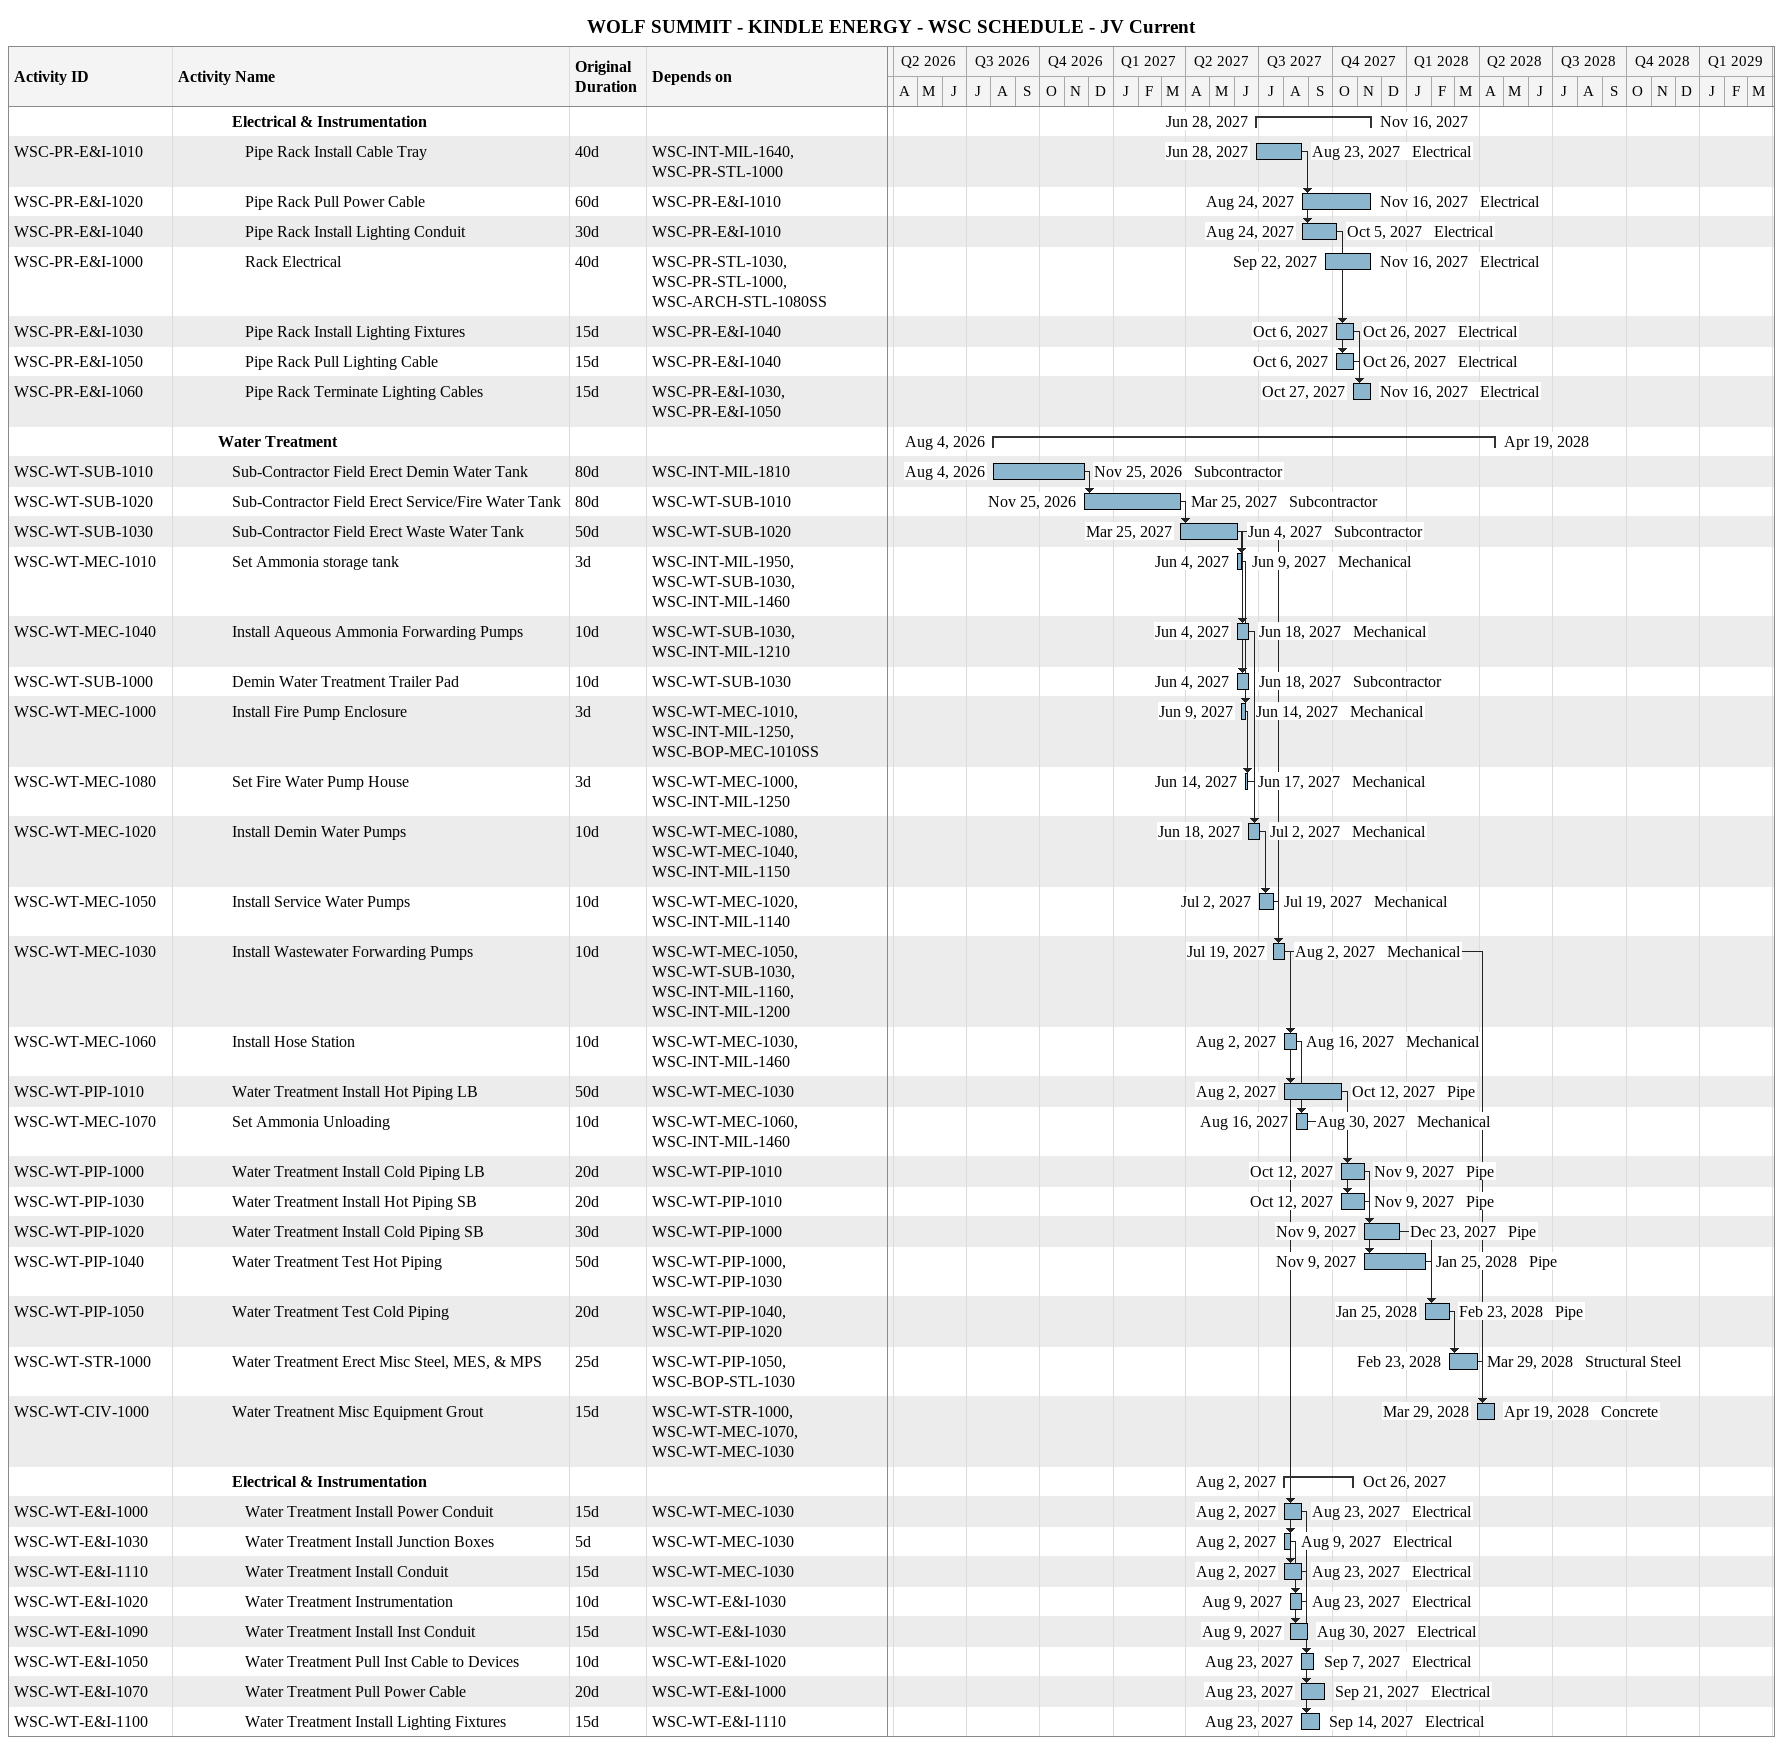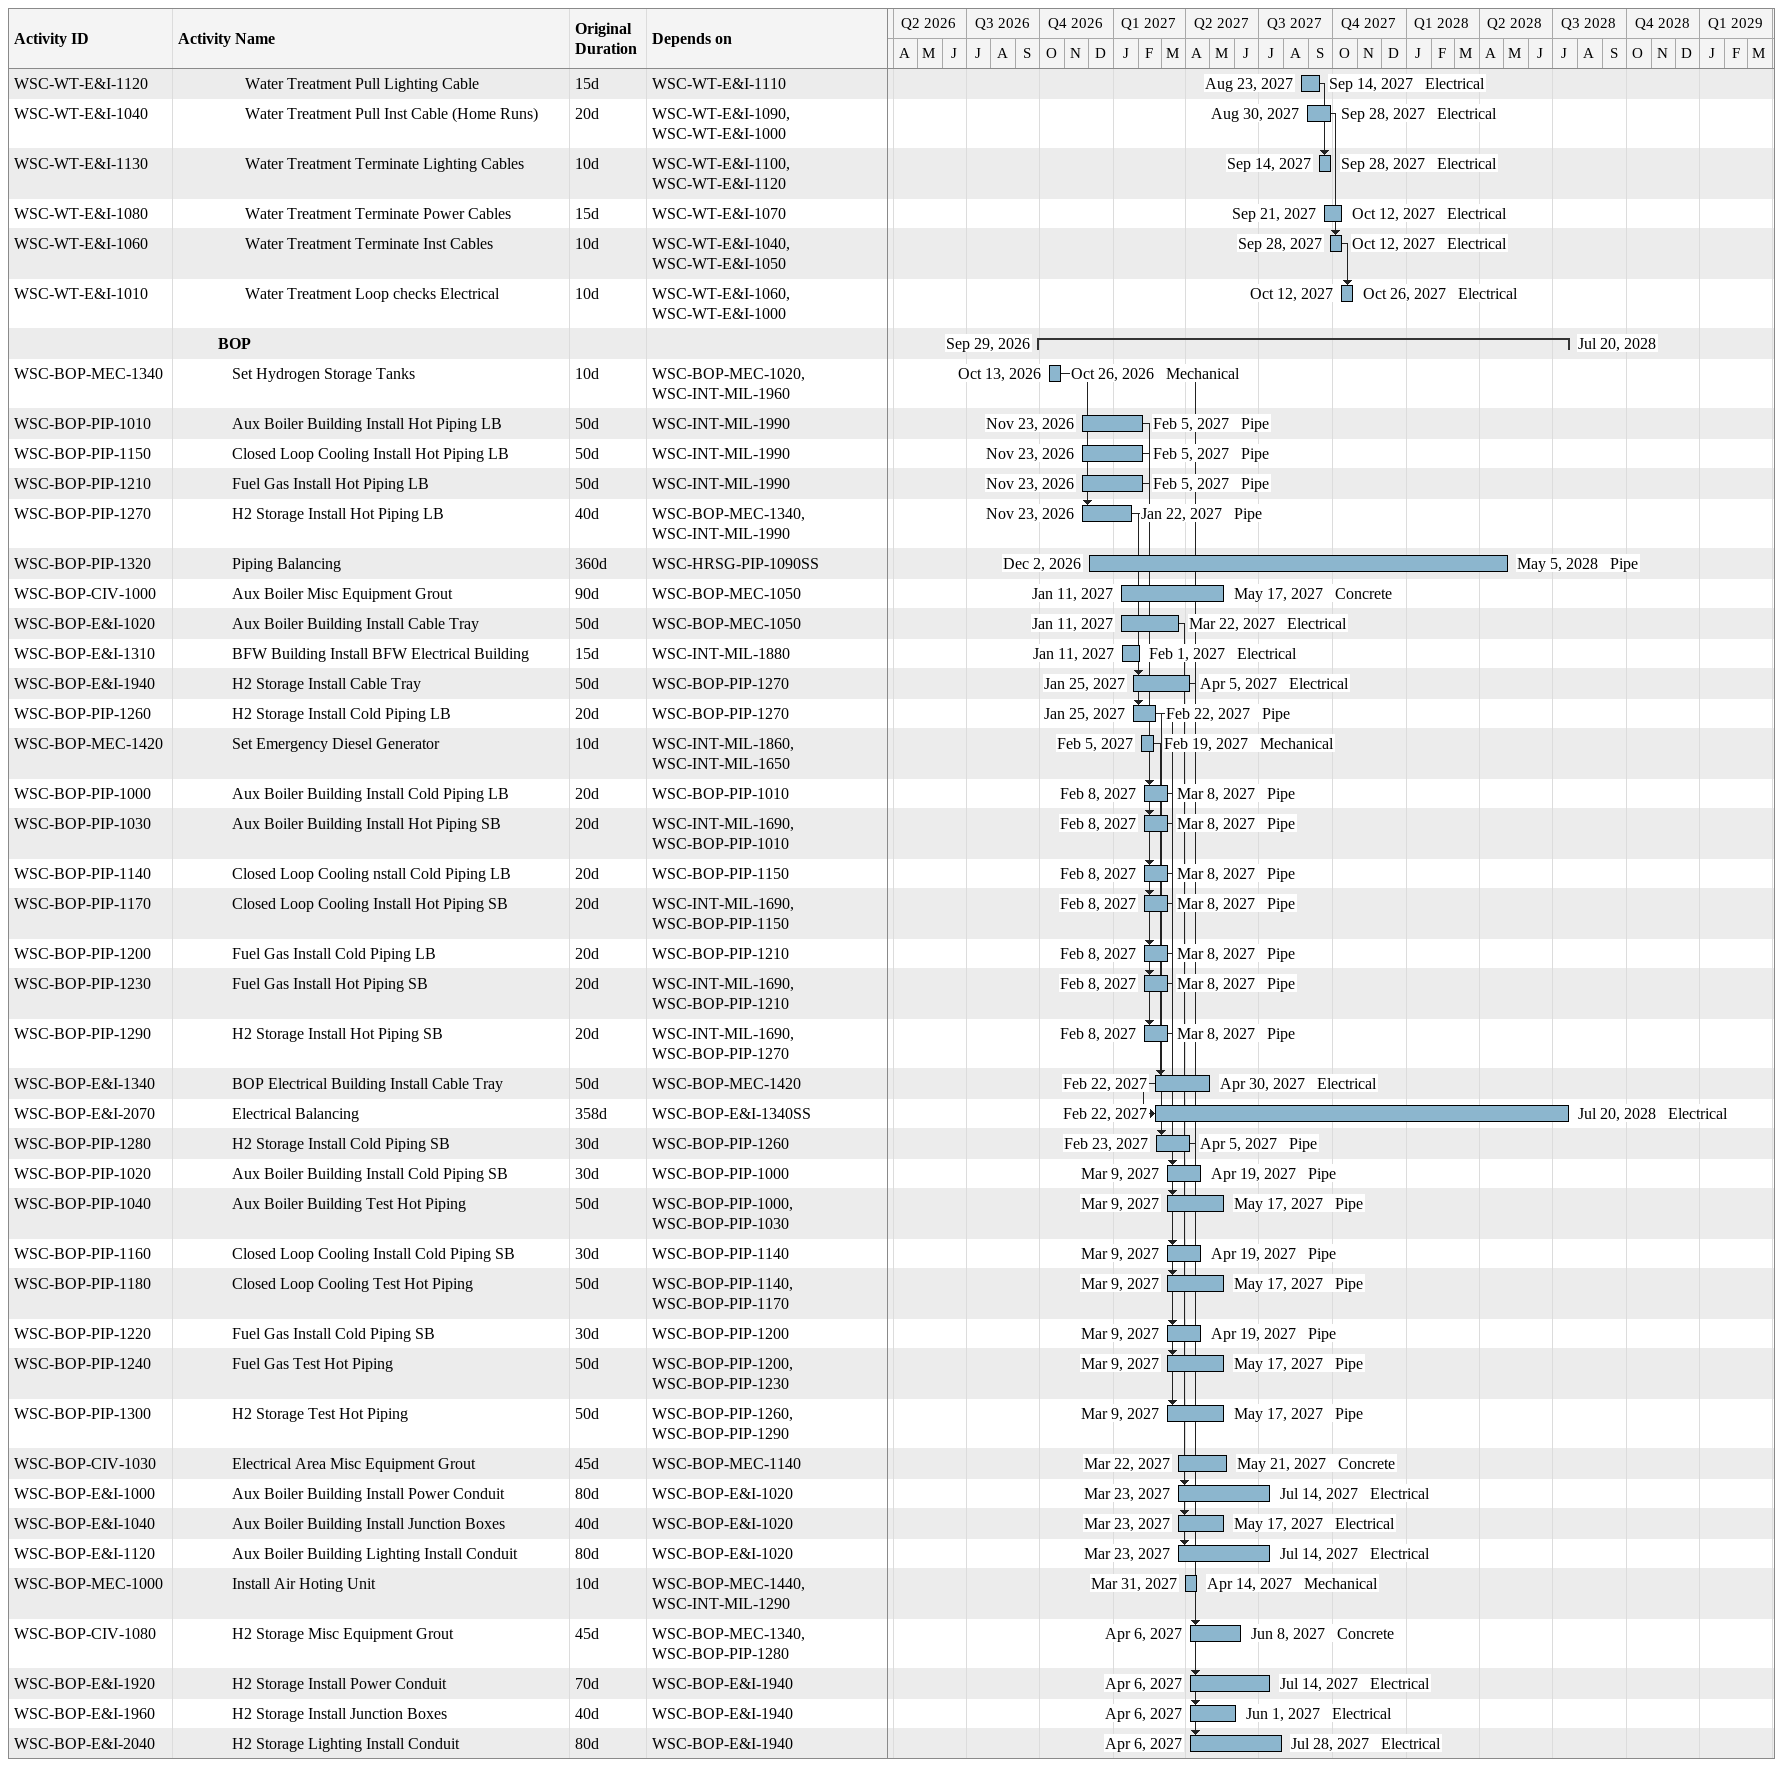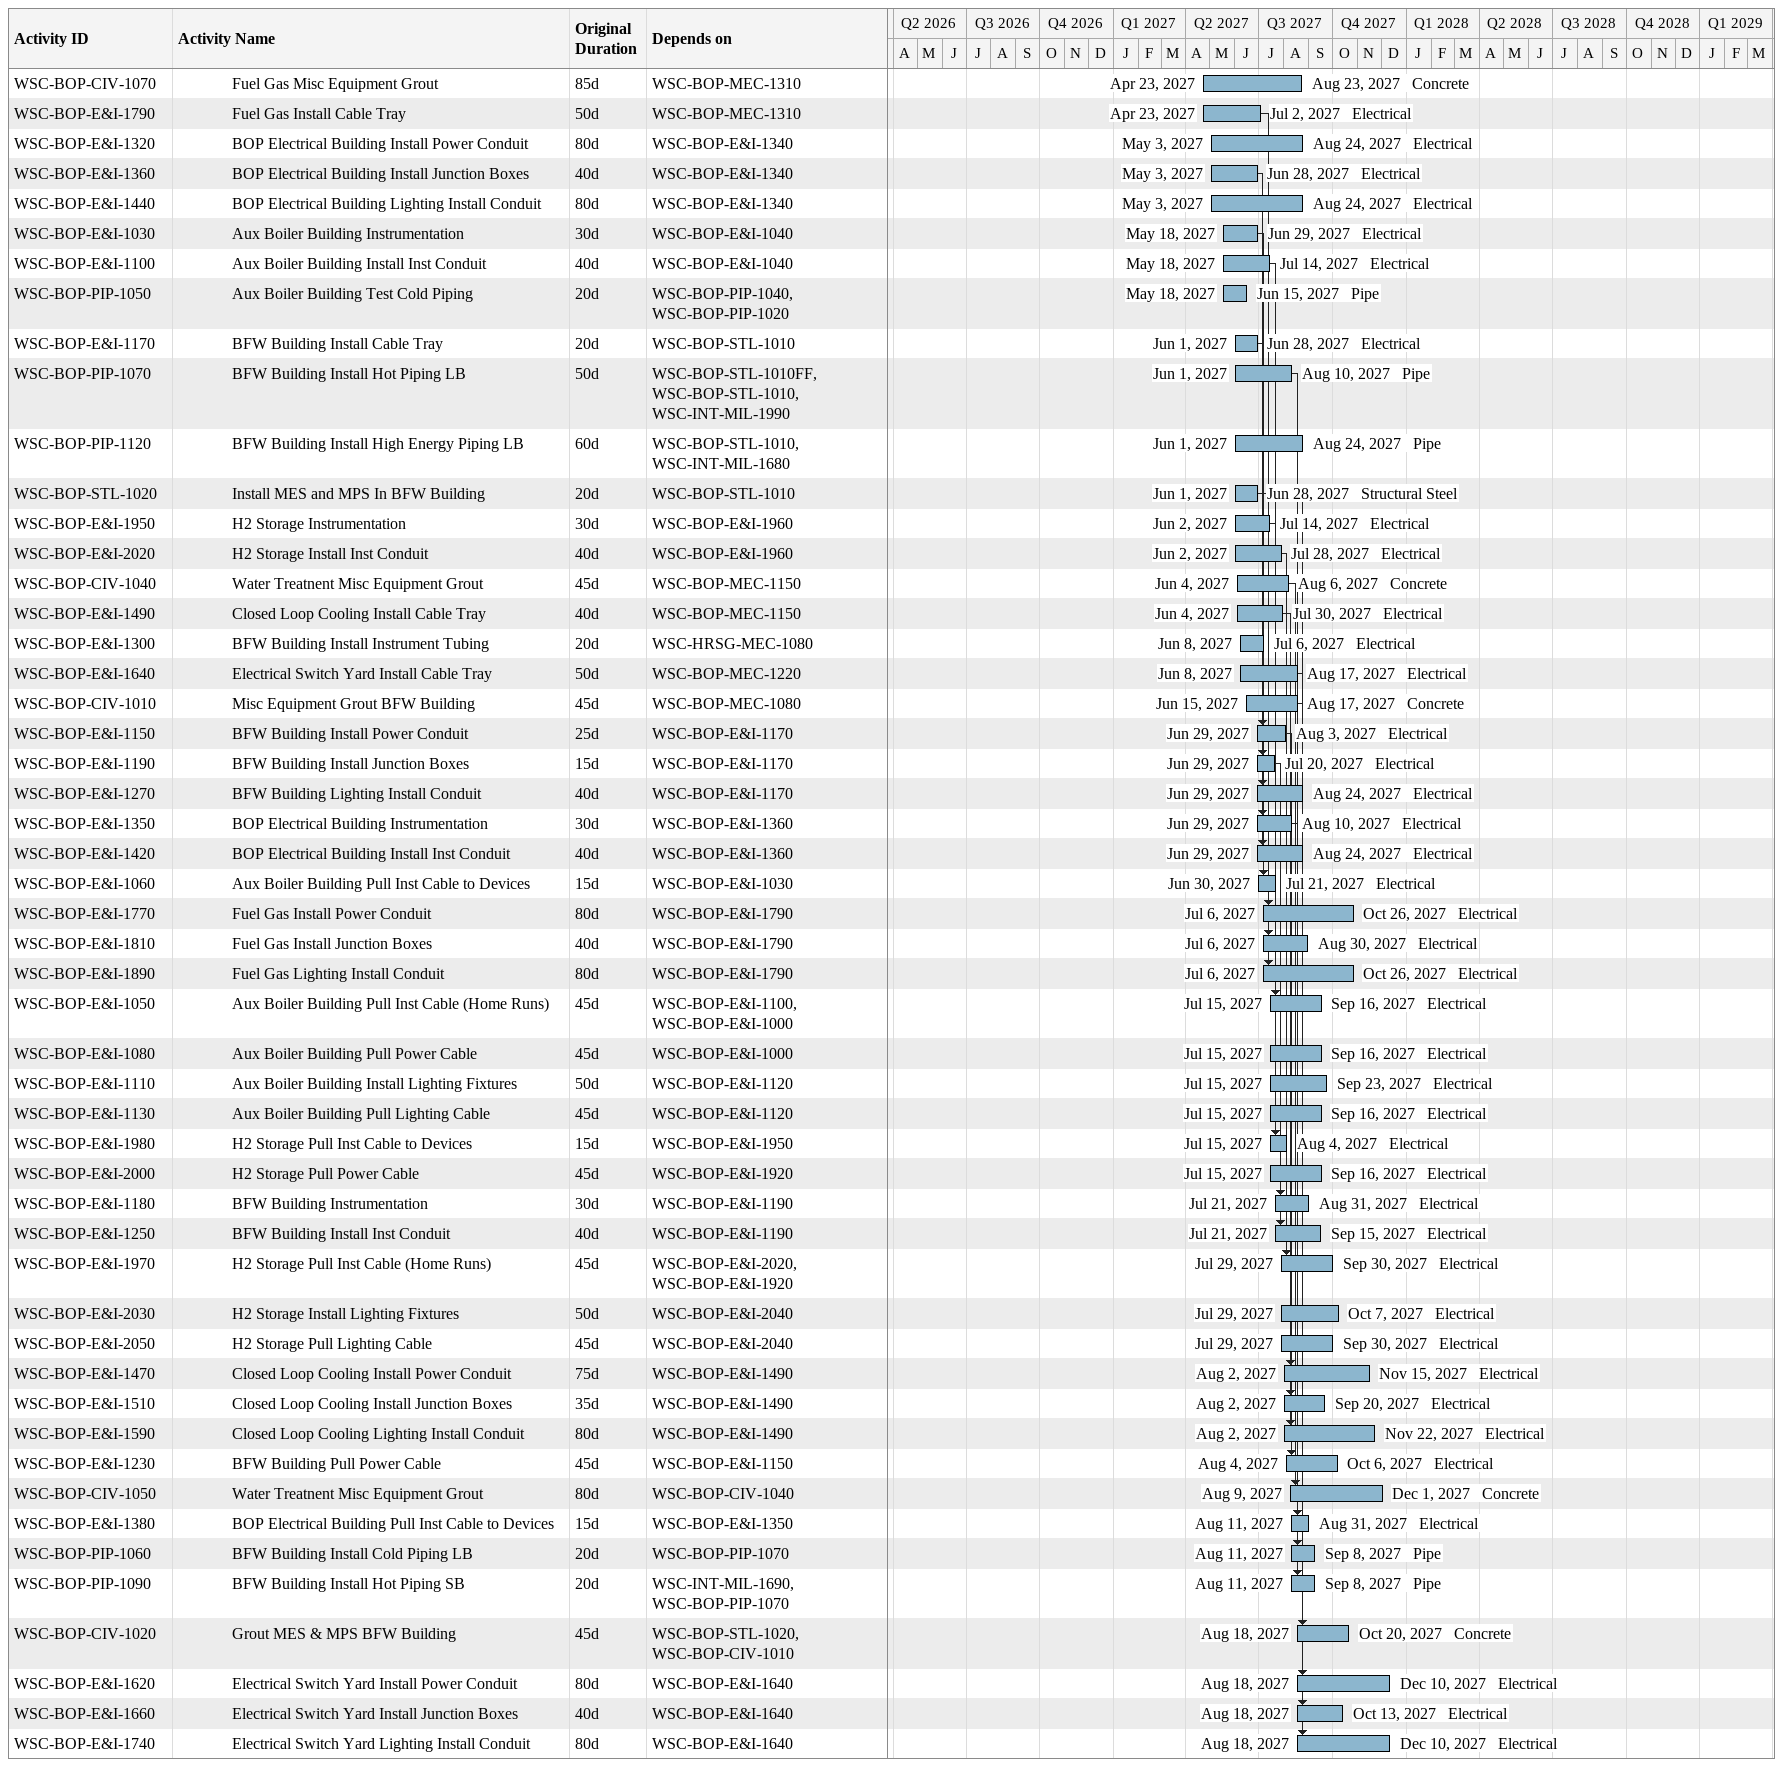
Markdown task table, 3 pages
WOLF SUMMIT - KINDLE ENERGY - WSC SCHEDULE - JV Current

| ID | Level | Task | Original duration | Start | Finish | Predecessors | Resources |
|---|---|---|---|---|---|---|---|
|  | 5 | **Electrical & Instrumentation** |  | 2027-06-28 | 2027-11-16 |  |  |
| WSC-PR-E&I-1010 | 6 | Pipe Rack Install Cable Tray | 40d | 2027-06-28 | 2027-08-23 | WSC-INT-MIL-1640, WSC-PR-STL-1000 | Electrical |
| WSC-PR-E&I-1020 | 6 | Pipe Rack Pull Power Cable | 60d | 2027-08-24 | 2027-11-16 | WSC-PR-E&I-1010 | Electrical |
| WSC-PR-E&I-1040 | 6 | Pipe Rack Install Lighting Conduit | 30d | 2027-08-24 | 2027-10-05 | WSC-PR-E&I-1010 | Electrical |
| WSC-PR-E&I-1000 | 6 | Rack Electrical | 40d | 2027-09-22 | 2027-11-16 | WSC-PR-STL-1030, WSC-PR-STL-1000, WSC-ARCH-STL-1080SS | Electrical |
| WSC-PR-E&I-1030 | 6 | Pipe Rack Install Lighting Fixtures | 15d | 2027-10-06 | 2027-10-26 | WSC-PR-E&I-1040 | Electrical |
| WSC-PR-E&I-1050 | 6 | Pipe Rack Pull Lighting Cable | 15d | 2027-10-06 | 2027-10-26 | WSC-PR-E&I-1040 | Electrical |
| WSC-PR-E&I-1060 | 6 | Pipe Rack Terminate Lighting Cables | 15d | 2027-10-27 | 2027-11-16 | WSC-PR-E&I-1030, WSC-PR-E&I-1050 | Electrical |
|  | 4 | **Water Treatment** |  | 2026-08-04 | 2028-04-19 |  |  |
| WSC-WT-SUB-1010 | 5 | Sub-Contractor Field Erect Demin Water Tank | 80d | 2026-08-04 | 2026-11-25 | WSC-INT-MIL-1810 | Subcontractor |
| WSC-WT-SUB-1020 | 5 | Sub-Contractor Field Erect Service/Fire Water Tank | 80d | 2026-11-25 | 2027-03-25 | WSC-WT-SUB-1010 | Subcontractor |
| WSC-WT-SUB-1030 | 5 | Sub-Contractor Field Erect Waste Water Tank | 50d | 2027-03-25 | 2027-06-04 | WSC-WT-SUB-1020 | Subcontractor |
| WSC-WT-MEC-1010 | 5 | Set Ammonia storage tank | 3d | 2027-06-04 | 2027-06-09 | WSC-INT-MIL-1950, WSC-WT-SUB-1030, WSC-INT-MIL-1460 | Mechanical |
| WSC-WT-MEC-1040 | 5 | Install Aqueous Ammonia Forwarding Pumps | 10d | 2027-06-04 | 2027-06-18 | WSC-WT-SUB-1030, WSC-INT-MIL-1210 | Mechanical |
| WSC-WT-SUB-1000 | 5 | Demin Water Treatment Trailer Pad | 10d | 2027-06-04 | 2027-06-18 | WSC-WT-SUB-1030 | Subcontractor |
| WSC-WT-MEC-1000 | 5 | Install Fire Pump Enclosure | 3d | 2027-06-09 | 2027-06-14 | WSC-WT-MEC-1010, WSC-INT-MIL-1250, WSC-BOP-MEC-1010SS | Mechanical |
| WSC-WT-MEC-1080 | 5 | Set Fire Water Pump House | 3d | 2027-06-14 | 2027-06-17 | WSC-WT-MEC-1000, WSC-INT-MIL-1250 | Mechanical |
| WSC-WT-MEC-1020 | 5 | Install Demin Water Pumps | 10d | 2027-06-18 | 2027-07-02 | WSC-WT-MEC-1080, WSC-WT-MEC-1040, WSC-INT-MIL-1150 | Mechanical |
| WSC-WT-MEC-1050 | 5 | Install Service Water Pumps | 10d | 2027-07-02 | 2027-07-19 | WSC-WT-MEC-1020, WSC-INT-MIL-1140 | Mechanical |
| WSC-WT-MEC-1030 | 5 | Install Wastewater Forwarding Pumps | 10d | 2027-07-19 | 2027-08-02 | WSC-WT-MEC-1050, WSC-WT-SUB-1030, WSC-INT-MIL-1160, WSC-INT-MIL-1200 | Mechanical |
| WSC-WT-MEC-1060 | 5 | Install Hose Station | 10d | 2027-08-02 | 2027-08-16 | WSC-WT-MEC-1030, WSC-INT-MIL-1460 | Mechanical |
| WSC-WT-PIP-1010 | 5 | Water Treatment Install Hot Piping LB | 50d | 2027-08-02 | 2027-10-12 | WSC-WT-MEC-1030 | Pipe |
| WSC-WT-MEC-1070 | 5 | Set Ammonia Unloading | 10d | 2027-08-16 | 2027-08-30 | WSC-WT-MEC-1060, WSC-INT-MIL-1460 | Mechanical |
| WSC-WT-PIP-1000 | 5 | Water Treatment Install Cold Piping LB | 20d | 2027-10-12 | 2027-11-09 | WSC-WT-PIP-1010 | Pipe |
| WSC-WT-PIP-1030 | 5 | Water Treatment Install Hot Piping SB | 20d | 2027-10-12 | 2027-11-09 | WSC-WT-PIP-1010 | Pipe |
| WSC-WT-PIP-1020 | 5 | Water Treatment Install Cold Piping SB | 30d | 2027-11-09 | 2027-12-23 | WSC-WT-PIP-1000 | Pipe |
| WSC-WT-PIP-1040 | 5 | Water Treatment Test Hot Piping | 50d | 2027-11-09 | 2028-01-25 | WSC-WT-PIP-1000, WSC-WT-PIP-1030 | Pipe |
| WSC-WT-PIP-1050 | 5 | Water Treatment Test Cold Piping | 20d | 2028-01-25 | 2028-02-23 | WSC-WT-PIP-1040, WSC-WT-PIP-1020 | Pipe |
| WSC-WT-STR-1000 | 5 | Water Treatment Erect Misc Steel, MES, & MPS | 25d | 2028-02-23 | 2028-03-29 | WSC-WT-PIP-1050, WSC-BOP-STL-1030 | Structural Steel |
| WSC-WT-CIV-1000 | 5 | Water Treatnent Misc Equipment Grout | 15d | 2028-03-29 | 2028-04-19 | WSC-WT-STR-1000, WSC-WT-MEC-1070, WSC-WT-MEC-1030 | Concrete |
|  | 5 | **Electrical & Instrumentation** |  | 2027-08-02 | 2027-10-26 |  |  |
| WSC-WT-E&I-1000 | 6 | Water Treatment Install Power Conduit | 15d | 2027-08-02 | 2027-08-23 | WSC-WT-MEC-1030 | Electrical |
| WSC-WT-E&I-1030 | 6 | Water Treatment Install Junction Boxes | 5d | 2027-08-02 | 2027-08-09 | WSC-WT-MEC-1030 | Electrical |
| WSC-WT-E&I-1110 | 6 | Water Treatment Install Conduit | 15d | 2027-08-02 | 2027-08-23 | WSC-WT-MEC-1030 | Electrical |
| WSC-WT-E&I-1020 | 6 | Water Treatment Instrumentation | 10d | 2027-08-09 | 2027-08-23 | WSC-WT-E&I-1030 | Electrical |
| WSC-WT-E&I-1090 | 6 | Water Treatment Install Inst Conduit | 15d | 2027-08-09 | 2027-08-30 | WSC-WT-E&I-1030 | Electrical |
| WSC-WT-E&I-1050 | 6 | Water Treatment Pull Inst Cable to Devices | 10d | 2027-08-23 | 2027-09-07 | WSC-WT-E&I-1020 | Electrical |
| WSC-WT-E&I-1070 | 6 | Water Treatment Pull Power Cable | 20d | 2027-08-23 | 2027-09-21 | WSC-WT-E&I-1000 | Electrical |
| WSC-WT-E&I-1100 | 6 | Water Treatment Install Lighting Fixtures | 15d | 2027-08-23 | 2027-09-14 | WSC-WT-E&I-1110 | Electrical |
| WSC-WT-E&I-1120 | 6 | Water Treatment Pull Lighting Cable | 15d | 2027-08-23 | 2027-09-14 | WSC-WT-E&I-1110 | Electrical |
| WSC-WT-E&I-1040 | 6 | Water Treatment Pull Inst Cable (Home Runs) | 20d | 2027-08-30 | 2027-09-28 | WSC-WT-E&I-1090, WSC-WT-E&I-1000 | Electrical |
| WSC-WT-E&I-1130 | 6 | Water Treatment Terminate Lighting Cables | 10d | 2027-09-14 | 2027-09-28 | WSC-WT-E&I-1100, WSC-WT-E&I-1120 | Electrical |
| WSC-WT-E&I-1080 | 6 | Water Treatment Terminate Power Cables | 15d | 2027-09-21 | 2027-10-12 | WSC-WT-E&I-1070 | Electrical |
| WSC-WT-E&I-1060 | 6 | Water Treatment Terminate Inst Cables | 10d | 2027-09-28 | 2027-10-12 | WSC-WT-E&I-1040, WSC-WT-E&I-1050 | Electrical |
| WSC-WT-E&I-1010 | 6 | Water Treatment Loop checks Electrical | 10d | 2027-10-12 | 2027-10-26 | WSC-WT-E&I-1060, WSC-WT-E&I-1000 | Electrical |
|  | 4 | **BOP** |  | 2026-09-29 | 2028-07-20 |  |  |
| WSC-BOP-MEC-1340 | 5 | Set Hydrogen Storage Tanks | 10d | 2026-10-13 | 2026-10-26 | WSC-BOP-MEC-1020, WSC-INT-MIL-1960 | Mechanical |
| WSC-BOP-PIP-1010 | 5 | Aux Boiler Building Install Hot Piping LB | 50d | 2026-11-23 | 2027-02-05 | WSC-INT-MIL-1990 | Pipe |
| WSC-BOP-PIP-1150 | 5 | Closed Loop Cooling Install Hot Piping LB | 50d | 2026-11-23 | 2027-02-05 | WSC-INT-MIL-1990 | Pipe |
| WSC-BOP-PIP-1210 | 5 | Fuel Gas Install Hot Piping LB | 50d | 2026-11-23 | 2027-02-05 | WSC-INT-MIL-1990 | Pipe |
| WSC-BOP-PIP-1270 | 5 | H2 Storage Install Hot Piping LB | 40d | 2026-11-23 | 2027-01-22 | WSC-BOP-MEC-1340, WSC-INT-MIL-1990 | Pipe |
| WSC-BOP-PIP-1320 | 5 | Piping Balancing | 360d | 2026-12-02 | 2028-05-05 | WSC-HRSG-PIP-1090SS | Pipe |
| WSC-BOP-CIV-1000 | 5 | Aux Boiler Misc Equipment Grout | 90d | 2027-01-11 | 2027-05-17 | WSC-BOP-MEC-1050 | Concrete |
| WSC-BOP-E&I-1020 | 5 | Aux Boiler Building Install Cable Tray | 50d | 2027-01-11 | 2027-03-22 | WSC-BOP-MEC-1050 | Electrical |
| WSC-BOP-E&I-1310 | 5 | BFW Building Install BFW Electrical Building | 15d | 2027-01-11 | 2027-02-01 | WSC-INT-MIL-1880 | Electrical |
| WSC-BOP-E&I-1940 | 5 | H2 Storage Install Cable Tray | 50d | 2027-01-25 | 2027-04-05 | WSC-BOP-PIP-1270 | Electrical |
| WSC-BOP-PIP-1260 | 5 | H2 Storage Install Cold Piping LB | 20d | 2027-01-25 | 2027-02-22 | WSC-BOP-PIP-1270 | Pipe |
| WSC-BOP-MEC-1420 | 5 | Set Emergency Diesel Generator | 10d | 2027-02-05 | 2027-02-19 | WSC-INT-MIL-1860, WSC-INT-MIL-1650 | Mechanical |
| WSC-BOP-PIP-1000 | 5 | Aux Boiler Building Install Cold Piping LB | 20d | 2027-02-08 | 2027-03-08 | WSC-BOP-PIP-1010 | Pipe |
| WSC-BOP-PIP-1030 | 5 | Aux Boiler Building Install Hot Piping SB | 20d | 2027-02-08 | 2027-03-08 | WSC-INT-MIL-1690, WSC-BOP-PIP-1010 | Pipe |
| WSC-BOP-PIP-1140 | 5 | Closed Loop Cooling nstall Cold Piping LB | 20d | 2027-02-08 | 2027-03-08 | WSC-BOP-PIP-1150 | Pipe |
| WSC-BOP-PIP-1170 | 5 | Closed Loop Cooling Install Hot Piping SB | 20d | 2027-02-08 | 2027-03-08 | WSC-INT-MIL-1690, WSC-BOP-PIP-1150 | Pipe |
| WSC-BOP-PIP-1200 | 5 | Fuel Gas Install Cold Piping LB | 20d | 2027-02-08 | 2027-03-08 | WSC-BOP-PIP-1210 | Pipe |
| WSC-BOP-PIP-1230 | 5 | Fuel Gas Install Hot Piping SB | 20d | 2027-02-08 | 2027-03-08 | WSC-INT-MIL-1690, WSC-BOP-PIP-1210 | Pipe |
| WSC-BOP-PIP-1290 | 5 | H2 Storage Install Hot Piping SB | 20d | 2027-02-08 | 2027-03-08 | WSC-INT-MIL-1690, WSC-BOP-PIP-1270 | Pipe |
| WSC-BOP-E&I-1340 | 5 | BOP Electrical Building Install Cable Tray | 50d | 2027-02-22 | 2027-04-30 | WSC-BOP-MEC-1420 | Electrical |
| WSC-BOP-E&I-2070 | 5 | Electrical Balancing | 358d | 2027-02-22 | 2028-07-20 | WSC-BOP-E&I-1340SS | Electrical |
| WSC-BOP-PIP-1280 | 5 | H2 Storage Install Cold Piping SB | 30d | 2027-02-23 | 2027-04-05 | WSC-BOP-PIP-1260 | Pipe |
| WSC-BOP-PIP-1020 | 5 | Aux Boiler Building Install Cold Piping SB | 30d | 2027-03-09 | 2027-04-19 | WSC-BOP-PIP-1000 | Pipe |
| WSC-BOP-PIP-1040 | 5 | Aux Boiler Building Test Hot Piping | 50d | 2027-03-09 | 2027-05-17 | WSC-BOP-PIP-1000, WSC-BOP-PIP-1030 | Pipe |
| WSC-BOP-PIP-1160 | 5 | Closed Loop Cooling Install Cold Piping SB | 30d | 2027-03-09 | 2027-04-19 | WSC-BOP-PIP-1140 | Pipe |
| WSC-BOP-PIP-1180 | 5 | Closed Loop Cooling Test Hot Piping | 50d | 2027-03-09 | 2027-05-17 | WSC-BOP-PIP-1140, WSC-BOP-PIP-1170 | Pipe |
| WSC-BOP-PIP-1220 | 5 | Fuel Gas Install Cold Piping SB | 30d | 2027-03-09 | 2027-04-19 | WSC-BOP-PIP-1200 | Pipe |
| WSC-BOP-PIP-1240 | 5 | Fuel Gas Test Hot Piping | 50d | 2027-03-09 | 2027-05-17 | WSC-BOP-PIP-1200, WSC-BOP-PIP-1230 | Pipe |
| WSC-BOP-PIP-1300 | 5 | H2 Storage Test Hot Piping | 50d | 2027-03-09 | 2027-05-17 | WSC-BOP-PIP-1260, WSC-BOP-PIP-1290 | Pipe |
| WSC-BOP-CIV-1030 | 5 | Electrical Area Misc Equipment Grout | 45d | 2027-03-22 | 2027-05-21 | WSC-BOP-MEC-1140 | Concrete |
| WSC-BOP-E&I-1000 | 5 | Aux Boiler Building Install Power Conduit | 80d | 2027-03-23 | 2027-07-14 | WSC-BOP-E&I-1020 | Electrical |
| WSC-BOP-E&I-1040 | 5 | Aux Boiler Building Install Junction Boxes | 40d | 2027-03-23 | 2027-05-17 | WSC-BOP-E&I-1020 | Electrical |
| WSC-BOP-E&I-1120 | 5 | Aux Boiler Building Lighting Install Conduit | 80d | 2027-03-23 | 2027-07-14 | WSC-BOP-E&I-1020 | Electrical |
| WSC-BOP-MEC-1000 | 5 | Install Air Hoting Unit | 10d | 2027-03-31 | 2027-04-14 | WSC-BOP-MEC-1440, WSC-INT-MIL-1290 | Mechanical |
| WSC-BOP-CIV-1080 | 5 | H2 Storage Misc Equipment Grout | 45d | 2027-04-06 | 2027-06-08 | WSC-BOP-MEC-1340, WSC-BOP-PIP-1280 | Concrete |
| WSC-BOP-E&I-1920 | 5 | H2 Storage Install Power Conduit | 70d | 2027-04-06 | 2027-07-14 | WSC-BOP-E&I-1940 | Electrical |
| WSC-BOP-E&I-1960 | 5 | H2 Storage Install Junction Boxes | 40d | 2027-04-06 | 2027-06-01 | WSC-BOP-E&I-1940 | Electrical |
| WSC-BOP-E&I-2040 | 5 | H2 Storage Lighting Install Conduit | 80d | 2027-04-06 | 2027-07-28 | WSC-BOP-E&I-1940 | Electrical |
| WSC-BOP-CIV-1070 | 5 | Fuel Gas Misc Equipment Grout | 85d | 2027-04-23 | 2027-08-23 | WSC-BOP-MEC-1310 | Concrete |
| WSC-BOP-E&I-1790 | 5 | Fuel Gas Install Cable Tray | 50d | 2027-04-23 | 2027-07-02 | WSC-BOP-MEC-1310 | Electrical |
| WSC-BOP-E&I-1320 | 5 | BOP Electrical Building Install Power Conduit | 80d | 2027-05-03 | 2027-08-24 | WSC-BOP-E&I-1340 | Electrical |
| WSC-BOP-E&I-1360 | 5 | BOP Electrical Building Install Junction Boxes | 40d | 2027-05-03 | 2027-06-28 | WSC-BOP-E&I-1340 | Electrical |
| WSC-BOP-E&I-1440 | 5 | BOP Electrical Building Lighting Install Conduit | 80d | 2027-05-03 | 2027-08-24 | WSC-BOP-E&I-1340 | Electrical |
| WSC-BOP-E&I-1030 | 5 | Aux Boiler Building Instrumentation | 30d | 2027-05-18 | 2027-06-29 | WSC-BOP-E&I-1040 | Electrical |
| WSC-BOP-E&I-1100 | 5 | Aux Boiler Building Install Inst Conduit | 40d | 2027-05-18 | 2027-07-14 | WSC-BOP-E&I-1040 | Electrical |
| WSC-BOP-PIP-1050 | 5 | Aux Boiler Building Test Cold Piping | 20d | 2027-05-18 | 2027-06-15 | WSC-BOP-PIP-1040, WSC-BOP-PIP-1020 | Pipe |
| WSC-BOP-E&I-1170 | 5 | BFW Building Install Cable Tray | 20d | 2027-06-01 | 2027-06-28 | WSC-BOP-STL-1010 | Electrical |
| WSC-BOP-PIP-1070 | 5 | BFW Building Install Hot Piping LB | 50d | 2027-06-01 | 2027-08-10 | WSC-BOP-STL-1010FF, WSC-BOP-STL-1010, WSC-INT-MIL-1990 | Pipe |
| WSC-BOP-PIP-1120 | 5 | BFW Building Install High Energy Piping LB | 60d | 2027-06-01 | 2027-08-24 | WSC-BOP-STL-1010, WSC-INT-MIL-1680 | Pipe |
| WSC-BOP-STL-1020 | 5 | Install MES and MPS In BFW Building | 20d | 2027-06-01 | 2027-06-28 | WSC-BOP-STL-1010 | Structural Steel |
| WSC-BOP-E&I-1950 | 5 | H2 Storage Instrumentation | 30d | 2027-06-02 | 2027-07-14 | WSC-BOP-E&I-1960 | Electrical |
| WSC-BOP-E&I-2020 | 5 | H2 Storage Install Inst Conduit | 40d | 2027-06-02 | 2027-07-28 | WSC-BOP-E&I-1960 | Electrical |
| WSC-BOP-CIV-1040 | 5 | Water Treatnent Misc Equipment Grout | 45d | 2027-06-04 | 2027-08-06 | WSC-BOP-MEC-1150 | Concrete |
| WSC-BOP-E&I-1490 | 5 | Closed Loop Cooling Install Cable Tray | 40d | 2027-06-04 | 2027-07-30 | WSC-BOP-MEC-1150 | Electrical |
| WSC-BOP-E&I-1300 | 5 | BFW Building Install Instrument Tubing | 20d | 2027-06-08 | 2027-07-06 | WSC-HRSG-MEC-1080 | Electrical |
| WSC-BOP-E&I-1640 | 5 | Electrical Switch Yard Install Cable Tray | 50d | 2027-06-08 | 2027-08-17 | WSC-BOP-MEC-1220 | Electrical |
| WSC-BOP-CIV-1010 | 5 | Misc Equipment Grout BFW Building | 45d | 2027-06-15 | 2027-08-17 | WSC-BOP-MEC-1080 | Concrete |
| WSC-BOP-E&I-1150 | 5 | BFW Building Install Power Conduit | 25d | 2027-06-29 | 2027-08-03 | WSC-BOP-E&I-1170 | Electrical |
| WSC-BOP-E&I-1190 | 5 | BFW Building Install Junction Boxes | 15d | 2027-06-29 | 2027-07-20 | WSC-BOP-E&I-1170 | Electrical |
| WSC-BOP-E&I-1270 | 5 | BFW Building Lighting Install Conduit | 40d | 2027-06-29 | 2027-08-24 | WSC-BOP-E&I-1170 | Electrical |
| WSC-BOP-E&I-1350 | 5 | BOP Electrical Building Instrumentation | 30d | 2027-06-29 | 2027-08-10 | WSC-BOP-E&I-1360 | Electrical |
| WSC-BOP-E&I-1420 | 5 | BOP Electrical Building Install Inst Conduit | 40d | 2027-06-29 | 2027-08-24 | WSC-BOP-E&I-1360 | Electrical |
| WSC-BOP-E&I-1060 | 5 | Aux Boiler Building Pull Inst Cable to Devices | 15d | 2027-06-30 | 2027-07-21 | WSC-BOP-E&I-1030 | Electrical |
| WSC-BOP-E&I-1770 | 5 | Fuel Gas Install Power Conduit | 80d | 2027-07-06 | 2027-10-26 | WSC-BOP-E&I-1790 | Electrical |
| WSC-BOP-E&I-1810 | 5 | Fuel Gas Install Junction Boxes | 40d | 2027-07-06 | 2027-08-30 | WSC-BOP-E&I-1790 | Electrical |
| WSC-BOP-E&I-1890 | 5 | Fuel Gas Lighting Install Conduit | 80d | 2027-07-06 | 2027-10-26 | WSC-BOP-E&I-1790 | Electrical |
| WSC-BOP-E&I-1050 | 5 | Aux Boiler Building Pull Inst Cable (Home Runs) | 45d | 2027-07-15 | 2027-09-16 | WSC-BOP-E&I-1100, WSC-BOP-E&I-1000 | Electrical |
| WSC-BOP-E&I-1080 | 5 | Aux Boiler Building Pull Power Cable | 45d | 2027-07-15 | 2027-09-16 | WSC-BOP-E&I-1000 | Electrical |
| WSC-BOP-E&I-1110 | 5 | Aux Boiler Building Install Lighting Fixtures | 50d | 2027-07-15 | 2027-09-23 | WSC-BOP-E&I-1120 | Electrical |
| WSC-BOP-E&I-1130 | 5 | Aux Boiler Building Pull Lighting Cable | 45d | 2027-07-15 | 2027-09-16 | WSC-BOP-E&I-1120 | Electrical |
| WSC-BOP-E&I-1980 | 5 | H2 Storage Pull Inst Cable to Devices | 15d | 2027-07-15 | 2027-08-04 | WSC-BOP-E&I-1950 | Electrical |
| WSC-BOP-E&I-2000 | 5 | H2 Storage Pull Power Cable | 45d | 2027-07-15 | 2027-09-16 | WSC-BOP-E&I-1920 | Electrical |
| WSC-BOP-E&I-1180 | 5 | BFW Building Instrumentation | 30d | 2027-07-21 | 2027-08-31 | WSC-BOP-E&I-1190 | Electrical |
| WSC-BOP-E&I-1250 | 5 | BFW Building Install Inst Conduit | 40d | 2027-07-21 | 2027-09-15 | WSC-BOP-E&I-1190 | Electrical |
| WSC-BOP-E&I-1970 | 5 | H2 Storage Pull Inst Cable (Home Runs) | 45d | 2027-07-29 | 2027-09-30 | WSC-BOP-E&I-2020, WSC-BOP-E&I-1920 | Electrical |
| WSC-BOP-E&I-2030 | 5 | H2 Storage Install Lighting Fixtures | 50d | 2027-07-29 | 2027-10-07 | WSC-BOP-E&I-2040 | Electrical |
| WSC-BOP-E&I-2050 | 5 | H2 Storage Pull Lighting Cable | 45d | 2027-07-29 | 2027-09-30 | WSC-BOP-E&I-2040 | Electrical |
| WSC-BOP-E&I-1470 | 5 | Closed Loop Cooling Install Power Conduit | 75d | 2027-08-02 | 2027-11-15 | WSC-BOP-E&I-1490 | Electrical |
| WSC-BOP-E&I-1510 | 5 | Closed Loop Cooling Install Junction Boxes | 35d | 2027-08-02 | 2027-09-20 | WSC-BOP-E&I-1490 | Electrical |
| WSC-BOP-E&I-1590 | 5 | Closed Loop Cooling Lighting Install Conduit | 80d | 2027-08-02 | 2027-11-22 | WSC-BOP-E&I-1490 | Electrical |
| WSC-BOP-E&I-1230 | 5 | BFW Building Pull Power Cable | 45d | 2027-08-04 | 2027-10-06 | WSC-BOP-E&I-1150 | Electrical |
| WSC-BOP-CIV-1050 | 5 | Water Treatnent Misc Equipment Grout | 80d | 2027-08-09 | 2027-12-01 | WSC-BOP-CIV-1040 | Concrete |
| WSC-BOP-E&I-1380 | 5 | BOP Electrical Building Pull Inst Cable to Devices | 15d | 2027-08-11 | 2027-08-31 | WSC-BOP-E&I-1350 | Electrical |
| WSC-BOP-PIP-1060 | 5 | BFW Building Install Cold Piping LB | 20d | 2027-08-11 | 2027-09-08 | WSC-BOP-PIP-1070 | Pipe |
| WSC-BOP-PIP-1090 | 5 | BFW Building Install Hot Piping SB | 20d | 2027-08-11 | 2027-09-08 | WSC-INT-MIL-1690, WSC-BOP-PIP-1070 | Pipe |
| WSC-BOP-CIV-1020 | 5 | Grout MES & MPS BFW Building | 45d | 2027-08-18 | 2027-10-20 | WSC-BOP-STL-1020, WSC-BOP-CIV-1010 | Concrete |
| WSC-BOP-E&I-1620 | 5 | Electrical Switch Yard Install Power Conduit | 80d | 2027-08-18 | 2027-12-10 | WSC-BOP-E&I-1640 | Electrical |
| WSC-BOP-E&I-1660 | 5 | Electrical Switch Yard Install Junction Boxes | 40d | 2027-08-18 | 2027-10-13 | WSC-BOP-E&I-1640 | Electrical |
| WSC-BOP-E&I-1740 | 5 | Electrical Switch Yard Lighting Install Conduit | 80d | 2027-08-18 | 2027-12-10 | WSC-BOP-E&I-1640 | Electrical |
